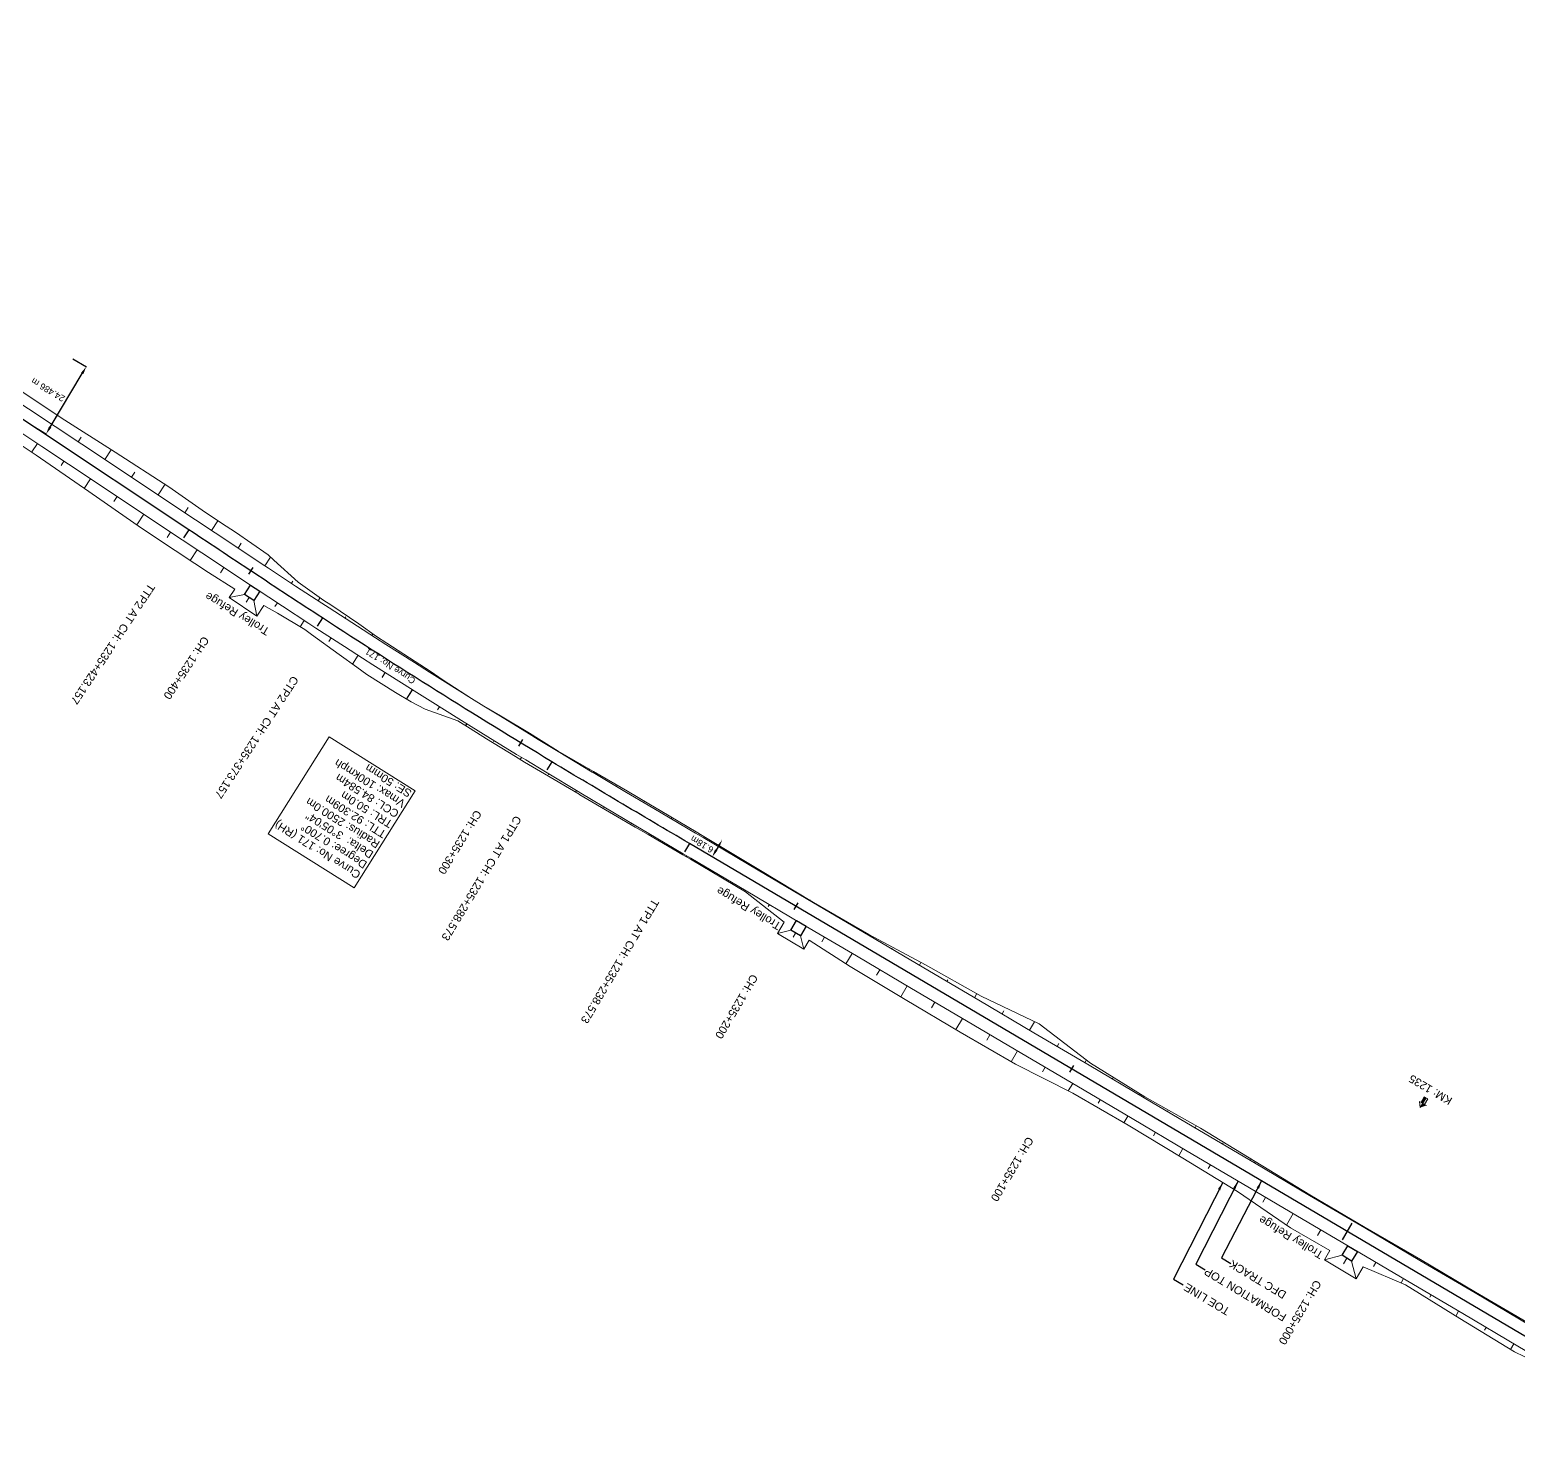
# Model space of a CAD drawing. Header units: metres. Extents: x 593990 to 611207, y 3401545 to 3411811.
# Drawn here: x 607297.8 to 607762.8, y 3403544.8 to 3403985.9 of the extents above; entities that cross this region are included whole.
import ezdxf
from ezdxf.enums import TextEntityAlignment as Align

# ---------------------------------------------------------------- set-up
doc = ezdxf.new("R2010")
doc.units = ezdxf.units.M
doc.header["$MEASUREMENT"] = 0
doc.linetypes.add('CENTER2', pattern=[1.125, 0.75, -0.125, 0.125, -0.125])
for name, color, linetype, lineweight in [('C-ALIG-DG-CURVE', 1, 'CENTER2', 70), ('C-ALIG-DG-LINE', 1, 'CENTER2', 70), ('C-ALIG-DG-SPIRAL', 1, 'CENTER2', 70), ('C-ALIG-LABL-DG', 1, 'Continuous', 25), ('C-ALIG-LABL-DG-MARK', 1, 'Continuous', 25), ('Km post', 1, 'Continuous', 13), ('Proposed Curve_Details', 10, 'Continuous', 0), ('PROPOSED DFCC TOE LINE', 239, 'Continuous', 0), ('PROPOSED DFCC TOE SLOPES', 239, 'Continuous', 0), ('PROPOSED DFCC TRACK', 1, 'Continuous', 0), ('PROPOSED FORMATION LINE - PLAN', 187, 'Continuous', 0)]:
    doc.layers.add(name, color=color, linetype=linetype, lineweight=lineweight)
doc.layers.add('Trolley Refuse', color=10, linetype='Continuous')
doc.styles.add('Arial', font='arial.ttf')
doc.styles.get("Standard").update_dxf_attribs({"font": 'arial.ttf'})
doc.styles.add('Style-Arial', font='arial.ttf')
doc.dimstyles.new('ISO-25', dxfattribs={"dimtxt": 2.5, "dimasz": 2.5, "dimexe": 1.25, "dimexo": 0.625, "dimtad": 1, "dimtxsty": 'Standard', "dimcen": 2.5, "dimadec": 0, "dimazin": 0, "dimtfac": 1, "dimtmove": 0, "dimatfit": 3, "dimfxl": 1, "dimarcsym": 0})
doc.dimstyles.get("Standard").update_dxf_attribs({"dimtxt": 0.18, "dimasz": 0.18, "dimexe": 0.18, "dimexo": 0.0625, "dimgap": 0.09, "dimtad": 0, "dimtih": 1, "dimtoh": 1, "dimdec": 4, "dimzin": 0, "dimdsep": 46, "dimtxsty": 'Standard', "dimcen": 0.09, "dimadec": 0, "dimazin": 0, "dimtfac": 1, "dimtdec": 4, "dimtofl": 0, "dimtmove": 0, "dimatfit": 3, "dimfxl": 1, "dimtolj": 1, "dimtzin": 0, "dimarcsym": 0})

# ---------------------------------------------------------------- blocks, each defined once
blk = doc.blocks.new('*D261')
at = {"layer": 'Defpoints', "color": 0, "transparency": 16777216}
for p in [(607311.18, 3403883.2), (607315.45, 3403880.65), (607298.63, 3403862.17)]:
    blk.add_point(p, dxfattribs=at)
at = {"layer": 'PROPOSED DFCC TRACK', "color": 0, "lineweight": -2, "transparency": 16777216}
for p, q in [((607311.29, 3403883.13), (607315.56, 3403880.58)), ((607304.18, 3403861.77), (607314.17, 3403878.5)), ((607298.74, 3403862.11), (607303.01, 3403859.56))]:
    blk.add_line(p, q, dxfattribs=at)
at = {"layer": 'PROPOSED DFCC TRACK', "color": 0, "transparency": 16777216}
for points in [[(607313.81, 3403878.71), (607314.53, 3403878.29), (607315.45, 3403880.65)], [(607303.82, 3403861.98), (607304.54, 3403861.55), (607302.9, 3403859.62)]]:
    blk.add_solid(points, dxfattribs=at)
at = {"layer": 'PROPOSED DFCC TRACK', "color": 0, "lineweight": 0, "transparency": 16777216, "insert": (607303.5, 3403873.41), "char_height": 2, "attachment_point": 5, "rotation": 149, "style": 'Style-Arial'}
blk.add_mtext('\\A1;\\A1;24.486 m', dxfattribs=at)
blk = doc.blocks.new('TerminatorOpen_0.5')
at = {"color": 0, "linetype": 'ByBlock', "lineweight": -2}
for q in [(-1, 0.25), (-1, 0), (-1, -0.25)]:
    blk.add_line((0, 0), q, dxfattribs=at)
blk = doc.blocks.new('*D274')
at = {"layer": 'Defpoints', "color": 0, "transparency": 16777216}
for p in [(607514.13, 3403732.74), (607510.98, 3403727.42), (607510.99, 3403727.42)]:
    blk.add_point(p, dxfattribs=at)
at = {"layer": 'PROPOSED DFCC TRACK', "color": 0, "lineweight": -2, "transparency": 16777216}
for p, q in [((607514.02, 3403732.8), (607514.01, 3403732.81)), ((607512.85, 3403730.59), (607512.25, 3403729.58)), ((607510.88, 3403727.48), (607510.87, 3403727.49))]:
    blk.add_line(p, q, dxfattribs=at)
at = {"layer": 'PROPOSED DFCC TRACK', "color": 0, "transparency": 16777216}
for points in [[(607512.49, 3403730.8), (607513.21, 3403730.38), (607514.12, 3403732.74)], [(607511.89, 3403729.79), (607512.61, 3403729.36), (607510.98, 3403727.42)]]:
    blk.add_solid(points, dxfattribs=at)
at = {"layer": 'PROPOSED DFCC TRACK', "color": 0, "lineweight": 0, "transparency": 16777216, "insert": (607507.82, 3403731.38), "char_height": 2, "attachment_point": 5, "rotation": 149, "style": 'Style-Arial'}
blk.add_mtext('\\A1;6.18m', dxfattribs=at)
blk = doc.blocks.new('Tick Hor')
blk.add_lwpolyline([(-0.5, 0), (0.5, 0)])
blk = doc.blocks.new('KM Post')
at = {"layer": 'Km post', "lineweight": 13}
h = blk.add_hatch(color=256, dxfattribs=at)
h.paths.add_polyline_path([(0, -8.9), (1.6, -8.9), (1.6, -3.8), (0, -3.8)])
h.paths.add_polyline_path([(0, -3.8), (0, 0), (-3.4, -3.8)])
for p, q in [((0, -8.9), (0, 0)), ((3.1, -3.8), (0, 0)), ((3.1, -3.8), (-3.4, -3.8))]:
    blk.add_line(p, q, dxfattribs=at)
blk.add_lwpolyline([(1.6, -3.8), (1.6, -8.9), (-1.6, -8.9), (-1.6, -3.8)], dxfattribs=at)

msp = doc.modelspace()

# ---------------------------------------------------------------- linework, layer by layer
at = {"layer": 'C-ALIG-DG-CURVE', "color": 1, "linetype": 'Continuous', "lineweight": 30, "flags": 128}
msp.add_lwpolyline([(607460.8958, 3403757.171, -0.00845862), (607389.2367, 3403802.1017)], format="xyb", dxfattribs=at)
at = {"layer": 'C-ALIG-DG-LINE', "color": 1, "linetype": 'Continuous', "lineweight": 30, "flags": 128}
for points in [[(607347.5133, 3403829.6541), (607112.5592, 3403985.9356)], [(607820.4475, 3403544.7986), (607503.8719, 3403731.6164)]]:
    msp.add_lwpolyline(points, dxfattribs=at)
at = {"layer": 'C-ALIG-DG-SPIRAL', "color": 1, "linetype": 'Continuous', "lineweight": 30, "flags": 128}
for points in [[(607389.2367, 3403802.1017), (607387.8851, 3403802.9819), (607386.5341, 3403803.863), (607385.1837, 3403804.7449), (607383.8338, 3403805.6275), (607382.4843, 3403806.511), (607381.1353, 3403807.3951), (607379.7868, 3403808.28), (607378.4388, 3403809.1656), (607377.0911, 3403810.0517), (607375.7439, 3403810.9385), (607374.3971, 3403811.8259), (607373.0506, 3403812.7139), (607371.7045, 3403813.6024), (607370.3587, 3403814.4914), (607369.0132, 3403815.3808), (607367.668, 3403816.2707), (607366.3231, 3403817.1611), (607364.9785, 3403818.0518), (607363.6341, 3403818.9429), (607362.2899, 3403819.8343), (607360.9459, 3403820.726), (607359.6021, 3403821.618), (607358.2585, 3403822.5103), (607356.915, 3403823.4028), (607355.5717, 3403824.2955), (607354.2284, 3403825.1883), (607352.8853, 3403826.0813), (607351.5422, 3403826.9744), (607350.1992, 3403827.8676), (607348.8562, 3403828.7609), (607347.5133, 3403829.6541)], [(607503.8719, 3403731.6164), (607502.4828, 3403732.4361), (607501.0937, 3403733.2559), (607499.7047, 3403734.0757), (607498.3158, 3403734.8956), (607496.9269, 3403735.7156), (607495.538, 3403736.5358), (607494.1493, 3403737.3561), (607492.7607, 3403738.1766), (607491.3723, 3403738.9974), (607489.984, 3403739.8184), (607488.5959, 3403740.6397), (607487.2079, 3403741.4614), (607485.8202, 3403742.2833), (607484.4327, 3403743.1057), (607483.0454, 3403743.9284), (607481.6584, 3403744.7516), (607480.2716, 3403745.5753), (607478.8852, 3403746.3994), (607477.499, 3403747.2241), (607476.1132, 3403748.0493), (607474.7278, 3403748.8751), (607473.3426, 3403749.7015), (607471.9579, 3403750.5285), (607470.5736, 3403751.3562), (607469.1897, 3403752.1846), (607467.8062, 3403753.0137), (607466.4231, 3403753.8435), (607465.0405, 3403754.6742), (607463.6585, 3403755.5056), (607462.2769, 3403756.3379), (607460.8958, 3403757.171)]]:
    msp.add_lwpolyline(points, dxfattribs=at)
at = {"layer": 'C-ALIG-LABL-DG', "color": 1, "linetype": 'Continuous', "lineweight": 25}
msp.add_line((607709.3368, 3403610.3673), (607708.0663, 3403608.2142), dxfattribs=at)
at = {"layer": 'C-ALIG-LABL-DG-MARK', "color": 1, "linetype": 'Continuous', "lineweight": 25}
for p, q in [((607347.5133, 3403829.6541), (607345.8518, 3403827.1562)), ((607389.2367, 3403802.1017), (607387.6002, 3403799.5873)), ((607460.8958, 3403757.171), (607459.3454, 3403754.6027)), ((607503.8719, 3403731.6164), (607502.3472, 3403729.0327))]:
    msp.add_line(p, q, dxfattribs=at)
at = {"layer": 'Proposed Curve_Details'}
msp.add_lwpolyline([(607399.1805, 3403717.7288), (607418.2159, 3403748.088), (607391.3001, 3403764.9644), (607372.2647, 3403734.6052)], close=True, dxfattribs=at)
at = {"layer": 'PROPOSED DFCC TOE LINE', "lineweight": 0, "flags": 128}
for points in [[(607290.9515, 3403875.7875), (607307.5846, 3403864.6816), (607324.4354, 3403853.9031), (607341.2857, 3403843.1237), (607351.6166, 3403835.818), (607357.7037, 3403831.6972), (607362.0317, 3403828.9143), (607372.3086, 3403821.8186), (607374.0329, 3403820.1681), (607381.6092, 3403813.2513), (607389.6116, 3403807.518), (607391.879, 3403806.1565), (607400.6106, 3403800.2263), (607406.126, 3403796.2909), (607409.296, 3403794.22), (607418.1588, 3403788.4877), (607422.8938, 3403785.4503), (607426.9576, 3403782.6518), (607435.8387, 3403776.9441), (607439.6354, 3403774.56), (607444.8641, 3403771.4682), (607453.9289, 3403766.058), (607456.7713, 3403764.3047), (607462.8787, 3403760.4589), (607473.7236, 3403754.2718), (607473.9591, 3403754.1354), (607484.5071, 3403747.9748), (607491.1875, 3403744.0129), (607495.2528, 3403741.6043), (607506.0097, 3403735.2425), (607508.3964, 3403733.8318), (607525.5144, 3403723.4869), (607542.6521, 3403713.1752), (607559.9711, 3403703.1709), (607577.5946, 3403693.6826), (607595.0625, 3403683.9306), (607613.135, 3403675.2031), (607629.1551, 3403662.9977), (607646.167, 3403652.4729), (607663.5794, 3403642.6268), (607680.6553, 3403632.2106), (607697.7153, 3403621.7673), (607714.9679, 3403611.6505), (607732.2305, 3403601.5505), (607749.4793, 3403591.4273), (607766.7313, 3403581.3094)], [(607779.7575, 3403564.0306), (607761.6493, 3403572.6975), (607744.5825, 3403583.1294), (607727.5975, 3403593.6996), (607714.3479, 3403599.2868), (607712.1298, 3403595.5859), (607702.2288, 3403601.52), (607703.9641, 3403604.4153), (607691.6286, 3403611.453), (607675.1195, 3403622.8298), (607658.0492, 3403633.2556), (607640.8951, 3403643.5393), (607623.6127, 3403653.6057), (607605.7106, 3403662.6219), (607588.4267, 3403672.6858), (607571.2287, 3403682.8952), (607554.045, 3403693.1288), (607541.265, 3403701.4524), (607539.5932, 3403698.6195), (607531.3888, 3403703.4611), (607533.4944, 3403707.0291), (607521.4175, 3403716.5443), (607504.1916, 3403726.7065), (607501.7945, 3403728.0994), (607490.9854, 3403734.3832), (607486.8978, 3403736.7633), (607480.1834, 3403740.6897), (607469.617, 3403746.8697), (607469.3814, 3403747.0073), (607458.584, 3403753.3448), (607452.354, 3403757.0351), (607449.4921, 3403758.7782), (607440.4925, 3403764.3631), (607435.3266, 3403767.5951), (607431.5187, 3403769.9889), (607421.2839, 3403773.6029), (607416.9027, 3403775.937), (607412.047, 3403778.8311), (607403.0749, 3403784.482), (607399.9791, 3403786.7012), (607394.4557, 3403790.6813), (607385.8499, 3403796.8928), (607383.6941, 3403798.4461), (607375.2354, 3403803.5509), (607370.9018, 3403805.9611), (607368.7595, 3403802.7105), (607360.0477, 3403808.452), (607361.8249, 3403811.1486), (607353.6401, 3403816.2812), (607349.3448, 3403819.1245), (607343.2134, 3403823.1846), (607332.6868, 3403830.196), (607316.2538, 3403841.6028), (607299.8324, 3403853.0269), (607283.1481, 3403864.0558)]]:
    msp.add_lwpolyline(points, dxfattribs=at)
at = {"layer": 'PROPOSED DFCC TOE SLOPES', "flags": 128}
for points in [[(607304.6092, 3403862.6959), (607306.4388, 3403865.4466)], [(607312.9355, 3403857.1576), (607313.8924, 3403858.5962)], [(607300.1618, 3403856.6465), (607298.3889, 3403853.9811)], [(607321.2618, 3403851.6193), (607323.2747, 3403854.6455)], [(607308.4881, 3403851.1082), (607307.5552, 3403849.7057)], [(607316.8144, 3403845.5699), (607314.8331, 3403842.5912)], [(607329.5881, 3403846.081), (607330.644, 3403847.6685)], [(607325.1407, 3403840.0316), (607324.0946, 3403838.4589)], [(607337.9144, 3403840.5427), (607340.125, 3403843.8662)], [(607346.2405, 3403835.0045), (607347.2844, 3403836.574)], [(607333.467, 3403834.4933), (607331.2651, 3403831.1829)], [(607354.5648, 3403829.4681), (607356.5606, 3403832.4711)], [(607341.7933, 3403828.955), (607340.6814, 3403827.2834)], [(607341.7936, 3403828.9548), (607340.6817, 3403827.2831)], [(607350.1201, 3403823.4169), (607347.9011, 3403820.0805)], [(607350.124, 3403823.4142), (607347.9071, 3403820.0765)], [(607362.8903, 3403823.939), (607363.8874, 3403825.4418)], [(607371.215, 3403818.4207), (607373.0146, 3403821.1428)], [(607358.4541, 3403817.8816), (607357.3711, 3403816.2511)], [(607358.4595, 3403817.878), (607357.378, 3403816.2467)], [(607379.5473, 3403812.9268), (607380.0007, 3403813.6164)], [(607364.8501, 3403809.4389), (607360.0477, 3403808.452)], [(607366.3113, 3403808.4759), (607365.3575, 3403807.0286)], [(607367.7725, 3403807.5129), (607368.7595, 3403802.7105)], [(607387.8899, 3403807.4587), (607388.4648, 3403808.3396)], [(607375.1579, 3403806.8373), (607374.3755, 3403805.6508)], [(607375.1747, 3403806.8262), (607374.3961, 3403805.6385)], [(607396.2525, 3403802.0248), (607396.5136, 3403802.4281)], [(607383.5378, 3403801.3436), (607382.2211, 3403799.335)], [(607383.5624, 3403801.3276), (607382.2543, 3403799.315)], [(607391.9469, 3403795.8778), (607391.1979, 3403794.7255)], [(607391.9676, 3403795.8644), (607391.222, 3403794.7089)], [(607404.63, 3403796.6197), (607404.9552, 3403797.1263)], [(607400.37, 3403790.4422), (607398.5981, 3403787.6963)], [(607400.4001, 3403790.4229), (607398.6398, 3403787.6663)], [(607413.0336, 3403791.2546), (607413.1571, 3403791.4487)], [(607408.8282, 3403785.0409), (607407.8759, 3403783.5495)], [(607408.8486, 3403785.028), (607407.901, 3403783.5335)], [(607421.4541, 3403785.9162), (607421.6596, 3403786.2421)], [(607417.294, 3403779.673), (607415.4675, 3403776.7925)], [(607417.3243, 3403779.6539), (607415.5123, 3403776.7657)], [(607426.8687, 3403782.5101), (607426.9576, 3403782.6518)], [(607425.7952, 3403774.3394), (607425.197, 3403773.3859)], [(607425.8159, 3403774.3265), (607425.2226, 3403773.3741)], [(607435.8245, 3403776.9211), (607435.8387, 3403776.9441)], [(607438.3631, 3403775.3475), (607438.3682, 3403775.3557)], [(607439.6349, 3403774.5591), (607439.6354, 3403774.56)], [(607444.8037, 3403771.3701), (607444.8641, 3403771.4682)], [(607446.8505, 3403770.1168), (607446.8877, 3403770.1775)], [(607434.304, 3403769.0396), (607433.9452, 3403768.4635)], [(607434.3339, 3403769.021), (607433.9777, 3403768.4431)], [(607455.3559, 3403764.9142), (607455.4726, 3403765.1058)], [(607442.8467, 3403763.774), (607442.6524, 3403763.4587)], [(607442.8684, 3403763.7607), (607442.6751, 3403763.4447)], [(607456.6598, 3403764.1207), (607456.7713, 3403764.3047)], [(607462.8323, 3403760.3823), (607462.8787, 3403760.4589)], [(607451.399, 3403758.5426), (607450.9864, 3403757.8681)], [(607451.428, 3403758.5249), (607451.0184, 3403757.8486)], [(607463.9143, 3403759.8007), (607463.9445, 3403759.8509)], [(607459.9821, 3403753.3454), (607459.7987, 3403753.0425)], [(607460.0053, 3403753.3315), (607459.8231, 3403753.028)], [(607472.4348, 3403754.6154), (607472.6095, 3403754.9074)], [(607468.5781, 3403748.183), (607468.2655, 3403747.6623)], [(607468.5991, 3403748.1704), (607468.2883, 3403747.6489)], [(607481.1214, 3403749.6953), (607481.2348, 3403749.886)], [(607477.1886, 3403743.0499), (607477.0541, 3403742.8242)], [(607477.2006, 3403743.0428), (607477.0665, 3403742.8169)], [(607489.595, 3403744.4069), (607489.8363, 3403744.8142)], [(607485.7995, 3403737.9381), (607485.5648, 3403737.5427)], [(607485.8113, 3403737.9311), (607485.5774, 3403737.5354)], [(607498.314, 3403739.5232), (607498.4325, 3403739.7238)], [(607494.4196, 3403732.8422), (607494.3194, 3403732.6727)], [(607494.4234, 3403732.8399), (607494.3233, 3403732.6704)], [(607506.8042, 3403734.2402), (607507.0373, 3403734.6351)], [(607515.5097, 3403729.3173), (607515.6035, 3403729.4763)], [(607503.0348, 3403727.7561), (607502.8689, 3403727.4751)], [(607503.0359, 3403727.7554), (607502.8701, 3403727.4744)], [(607524.0281, 3403724.0761), (607524.1625, 3403724.3039)], [(607525.3884, 3403723.2733), (607525.5144, 3403723.4869)], [(607511.6482, 3403722.6732), (607511.5682, 3403722.5376)], [(607520.2604, 3403717.5909), (607520.1011, 3403717.3209)], [(607541.4785, 3403713.7783), (607541.6221, 3403714.0217)], [(607528.8727, 3403712.5087), (607528.5024, 3403711.8813)], [(607542.6129, 3403713.1088), (607542.6521, 3403713.1752)], [(607549.8648, 3403708.8293), (607549.9043, 3403708.8962)], [(607535.5153, 3403704.5247), (607531.3888, 3403703.4611)], [(607537.0224, 3403703.6353), (607536.2567, 3403702.3378)], [(607538.5295, 3403702.746), (607539.5932, 3403698.6195)], [(607546.0971, 3403702.3441), (607545.2363, 3403700.8854)], [(607558.4771, 3403703.747), (607558.6033, 3403703.961)], [(607554.7094, 3403697.2619), (607552.7631, 3403693.9638)], [(607567.0893, 3403698.6648), (607567.2402, 3403698.9204)], [(607563.3216, 3403692.1796), (607562.3227, 3403690.4868)], [(607575.7015, 3403693.5825), (607576.2028, 3403694.4319)], [(607571.9339, 3403687.0974), (607569.9156, 3403683.6772)], [(607584.3138, 3403688.5003), (607584.6314, 3403689.0385)], [(607580.5461, 3403682.0151), (607579.5298, 3403680.2929)], [(607592.926, 3403683.418), (607593.683, 3403684.7008)], [(607589.1583, 3403676.9329), (607587.1124, 3403673.466)], [(607601.5383, 3403678.3358), (607602.1049, 3403679.2959)], [(607610.1505, 3403673.2535), (607611.7078, 3403675.8924)], [(607597.7706, 3403671.8506), (607596.7592, 3403670.1368)], [(607618.7627, 3403668.1712), (607619.3213, 3403669.1178)], [(607606.3828, 3403666.7684), (607604.3898, 3403663.391)], [(607627.375, 3403663.089), (607627.8899, 3403663.9616)], [(607614.9951, 3403661.6861), (607614.1443, 3403660.2445)], [(607635.9872, 3403658.0067), (607636.1524, 3403658.2866)], [(607623.6073, 3403656.6038), (607622.2446, 3403654.2947)], [(607632.2195, 3403651.5216), (607631.5764, 3403650.4317)], [(607644.5995, 3403652.9245), (607644.8235, 3403653.3041)], [(607640.8318, 3403646.4393), (607639.5744, 3403644.3086)], [(607653.2117, 3403647.8422), (607653.3549, 3403648.0848)], [(607649.444, 3403641.3571), (607648.8026, 3403640.2702)], [(607661.8239, 3403642.76), (607662.2043, 3403643.4044)], [(607658.0563, 3403636.2748), (607656.7383, 3403634.0415)], [(607670.4362, 3403637.6777), (607670.6025, 3403637.9595)], [(607666.6685, 3403631.1926), (607665.9742, 3403630.016)], [(607679.0484, 3403632.5955), (607679.3067, 3403633.0332)], [(607680.4087, 3403631.7927), (607680.6553, 3403632.2106)], [(607675.2807, 3403626.1103), (607673.815, 3403623.6266)], [(607683.893, 3403621.0281), (607683.0027, 3403619.5194)], [(607697.6332, 3403621.6282), (607697.7153, 3403621.7673)], [(607704.9321, 3403617.4283), (607704.9791, 3403617.5079)], [(607692.5052, 3403615.9458), (607690.367, 3403612.3224)], [(607713.4974, 3403612.2664), (607713.6054, 3403612.4494)], [(607701.1175, 3403610.8635), (607700.0526, 3403609.059)], [(607722.1728, 3403607.2911), (607722.2359, 3403607.3981)], [(607707.7457, 3403602.9021), (607702.2288, 3403601.52)], [(607730.7219, 3403602.1019), (607730.8672, 3403602.3481)], [(607709.2467, 3403602.0024), (607708.213, 3403600.2777)], [(607710.7478, 3403601.1028), (607712.1298, 3403595.5859)], [(607718.3419, 3403600.699), (607717.6103, 3403599.4593)], [(607726.9542, 3403595.6168), (607726.1764, 3403594.2988)], [(607739.4134, 3403597.154), (607739.4927, 3403597.2884)], [(607735.5664, 3403590.5345), (607735.1792, 3403589.8784)], [(607747.9463, 3403591.9374), (607748.1171, 3403592.2268)], [(607744.1787, 3403585.4523), (607743.2846, 3403583.9371)], [(607756.6507, 3403587.0113), (607756.7429, 3403587.1674)], [(607752.7909, 3403580.37), (607752.3013, 3403579.5403)], [(607761.4031, 3403575.2877), (607760.345, 3403573.4947)]]:
    msp.add_lwpolyline(points, dxfattribs=at)
at = {"layer": 'PROPOSED FORMATION LINE - PLAN', "lineweight": 0, "flags": 128}
for points in [[(607766.5311, 3403580.9702), (607749.3066, 3403591.1347), (607732.0822, 3403601.2992), (607714.8577, 3403611.4637), (607697.6332, 3403621.6282), (607680.4087, 3403631.7927), (607663.1842, 3403641.9572), (607645.9598, 3403652.1217), (607628.7353, 3403662.2863), (607611.5108, 3403672.4508), (607594.2863, 3403682.6153), (607577.0618, 3403692.7798), (607559.8374, 3403702.9443), (607542.6129, 3403713.1088), (607525.3884, 3403723.2733), (607508.1639, 3403733.4378), (607505.7762, 3403734.8469), (607495.0143, 3403741.2007), (607490.9467, 3403743.606), (607484.2643, 3403747.5657), (607473.7679, 3403753.8154), (607473.5343, 3403753.955), (607462.8324, 3403760.3822), (607456.6596, 3403764.1208), (607453.8065, 3403765.8571), (607444.8038, 3403771.3701), (607439.6348, 3403774.5591), (607435.8245, 3403776.9211), (607426.8688, 3403782.5101), (607422.6942, 3403785.1333), (607417.9367, 3403788.1368), (607409.0286, 3403793.8013), (607405.8387, 3403795.8426), (607400.1445, 3403799.5035), (607391.2846, 3403805.2431), (607389.0693, 3403806.6865), (607380.8374, 3403812.0765), (607372.3724, 3403817.6555), (607370.412, 3403818.9517), (607359.9999, 3403825.8555), (607355.7137, 3403828.704), (607349.5925, 3403832.7749), (607339.0615, 3403839.7797), (607322.4089, 3403850.8563), (607305.7563, 3403861.9329), (607289.1037, 3403873.0095)], [(607779.9439, 3403564.3465), (607762.7194, 3403574.511), (607745.4949, 3403584.6755), (607728.2705, 3403594.84), (607711.046, 3403605.0045), (607693.8215, 3403615.169), (607676.597, 3403625.3335), (607659.3725, 3403635.498), (607642.1481, 3403645.6626), (607624.9236, 3403655.8271), (607607.6991, 3403665.9916), (607590.4746, 3403676.1561), (607573.2501, 3403686.3206), (607556.0257, 3403696.4851), (607538.8012, 3403706.6496), (607521.5767, 3403716.8141), (607504.3522, 3403726.9787), (607501.9646, 3403728.3877), (607491.1986, 3403734.7439), (607487.1274, 3403737.1513), (607480.4365, 3403741.116), (607469.9205, 3403747.3775), (607469.6864, 3403747.5174), (607458.9563, 3403753.9615), (607452.7649, 3403757.7113), (607449.9033, 3403759.4528), (607440.8735, 3403764.9824), (607435.6891, 3403768.181), (607431.8672, 3403770.5501), (607422.8846, 3403776.1558), (607418.6975, 3403778.7869), (607413.9257, 3403781.7995), (607404.9908, 3403787.481), (607401.7913, 3403789.5284), (607396.08, 3403793.2003), (607387.1935, 3403798.9571), (607384.9717, 3403800.4048), (607376.7188, 3403805.8086), (607368.2374, 3403811.3983), (607366.2739, 3403812.6966), (607355.85, 3403819.6082), (607351.5613, 3403822.4584), (607345.4388, 3403826.5302), (607334.9077, 3403833.535), (607318.2551, 3403844.6116), (607301.6025, 3403855.6882), (607284.95, 3403866.7648)]]:
    msp.add_lwpolyline(points, dxfattribs=at)
at = {"layer": 'Trolley Refuse'}
for points in [[(607366.7762, 3403812.3613), (607369.6986, 3403810.4353), (607367.7725, 3403807.5129), (607364.8501, 3403809.4389)], [(607537.294, 3403707.539), (607540.3083, 3403705.7602), (607538.5295, 3403702.746), (607535.5153, 3403704.5247)], [(607709.5449, 3403605.9042), (607712.547, 3403604.1049), (607710.7478, 3403601.1028), (607707.7457, 3403602.9021)]]:
    msp.add_lwpolyline(points, close=True, dxfattribs=at)

# ---------------------------------------------------------------- block references
at = {"layer": 'C-ALIG-LABL-DG', "color": 1, "linetype": 'Continuous', "lineweight": 25}
for p, xscale, yscale, zscale, rotation in [((607366.804, 3403816.8426), 2.499999999999999, 2.499999999999999, 2.499999999999999, 236.4927329058538), ((607451.1269, 3403763.0988), 2.49999999999999, 2.49999999999999, 2.49999999999999, 238.6194319738212), ((607537.0921, 3403712.0125), 2.500000000000005, 2.500000000000005, 2.500000000000005, 239.4542715950842), ((607623.2144, 3403661.1899), 2.500000000000005, 2.500000000000005, 2.500000000000005, 239.4542715950842), ((607709.3368, 3403610.3673), 6.000000000000025, 6.000000000000025, 6.000000000000025, 239.4542715950842)]:
    msp.add_blockref('Tick Hor', p, dxfattribs=dict(at, xscale=xscale, yscale=yscale, zscale=zscale, rotation=rotation))

# ---------------------------------------------------------------- texts
at = {"layer": 'C-ALIG-LABL-DG', "color": 1, "style": 'Arial'}
for s, rotation, p in [('TTP2 AT CH: 1235+423.157', 236.36983, (607335.01, 3403813.1121)), ('CTP2 AT CH: 1235+373.157', 236.942788, (607379.8409, 3403784.2281))]:
    msp.add_text(s, height=2.5, rotation=rotation, dxfattribs=at).set_placement(p)
at = {"layer": 'Proposed Curve_Details', "insert": (607418.536, 3403783.0004, -131.5135), "char_height": 2, "attachment_point": 7, "rotation": 147.018045, "line_spacing_factor": 0.9, "style": 'Style-Arial'}
msp.add_mtext('Curve No: 171', dxfattribs=at)
at = {"layer": 'Proposed Curve_Details', "lineweight": 0, "insert": (607417.3961, 3403747.9863), "char_height": 2.5, "attachment_point": 7, "rotation": 147.91206, "line_spacing_factor": 0.9, "style": 'Style-Arial'}
msp.add_mtext('Curve No: 171{\\C1; (RH)}\\PDegree: 0.700%%D\\PDelta:  3%%D05\'04"\\PRadius: 2500.0m\\PTTL: 92.309m\\PTRL: 50.0m\\PCCL: 84.584m\\PVmax: 100kmph\\PSE: 50mm', dxfattribs=at)
at = {"layer": 'PROPOSED DFCC TOE LINE', "lineweight": 0}
msp.add_text('TOE LINE', height=2.5, rotation=149, dxfattribs=at).set_placement((607659.3385, 3403594.3407, 306.8582), align=Align.RIGHT)
at = {"layer": 'PROPOSED DFCC TRACK', "color": 10, "linetype": 'Continuous', "lineweight": -3, "ltscale": 5}
msp.add_text('DFC TRACK', height=2.5, rotation=149, dxfattribs=at).set_placement((607673.496, 3403601.5817), align=Align.RIGHT)
at = {"layer": 'PROPOSED FORMATION LINE - PLAN', "lineweight": 0}
msp.add_text('FORMATION TOP', height=2.5, rotation=149, dxfattribs=at).set_placement((607665.6813, 3403599.2381, 306.8582), align=Align.RIGHT)
at = {"layer": 'Trolley Refuse'}
for p in [(607372.9849, 3403798.6266), (607532.7552, 3403706.5623), (607702.1655, 3403603.7542)]:
    msp.add_text('Trolley Refuge', height=2.5, rotation=149.17669, dxfattribs=at).set_placement(p)

# ---------------------------------------------------------------- dimensions: what is measured, and where the dimension line sits
at = {"layer": 'PROPOSED DFCC TRACK', "color": 10, "lineweight": 0}
for base, p1, p2, angle, text, picture, middle in [((607315.45, 3403880.6463), (607298.63, 3403862.1692), (607311.1794, 3403883.1952), 59.169085, '\\A1;<> m', '*D261', (607303.4961, 3403873.4092)), ((607510.9786, 3403727.4225), (607514.1272, 3403732.7404), (607510.9863, 3403727.418), 239.454196, '<>m', '*D274', (607507.8164, 3403731.3833))]:
    dim = msp.add_linear_dim(base=base, p1=p1, p2=p2, angle=angle, text=text, dimstyle='Standard', override={"dimtxt": 2, "dimasz": 2.5, "dimexe": 0.125, "dimexo": 0.125, "dimgap": 0.125, "dimtad": 1, "dimtih": 0, "dimtoh": 0, "dimdec": 3, "dimzin": 11, "dimtxsty": 'Style-Arial', "dimsah": 1, "dimadec": 4, "dimazin": 3, "dimtmove": 2, "dimatfit": 1, "dimldrblk": 'TerminatorOpen_0.5', "dimfrac": 2, "dimtzin": 11}, dxfattribs=at)
    dim.commit()
    dim.dimension.update_dxf_attribs({"geometry": picture, "text_midpoint": middle, "dimtype": 129, "text_rotation": 149})

# ---------------------------------------------------------------- leaders
at = {"layer": 'PROPOSED DFCC TOE LINE', "lineweight": 0}
msp.add_leader([(607670.4754, 3403625.6662), (607655.134, 3403595.4865), (607658.0931, 3403593.704)], dimstyle='ISO-25', override={"dimtxt": 3, "dimasz": 2.5, "dimgap": 0.625, "dimtad": 0, "dimdec": 3, "dimzin": 2, "dimtdec": 3}, dxfattribs=at)
at = {"layer": 'PROPOSED DFCC TRACK', "color": 10, "linetype": 'Continuous', "lineweight": -3, "ltscale": 5}
msp.add_leader([(607682.6169, 3403626.1353, 130.919), (607670.1028, 3403602.1477, 130.919), (607673.0619, 3403600.3651, 130.919)], dimstyle='ISO-25', override={"dimtxt": 3, "dimasz": 2.5, "dimgap": 0.625, "dimtad": 0, "dimdec": 3, "dimzin": 2, "dimtdec": 3}, dxfattribs=at)
at = {"layer": 'PROPOSED FORMATION LINE - PLAN', "lineweight": 0}
msp.add_leader([(607675.2807, 3403626.1103), (607662.0679, 3403600.1652), (607665.027, 3403598.3827)], dimstyle='ISO-25', override={"dimtxt": 3, "dimasz": 2.5, "dimgap": 0.625, "dimtad": 0, "dimdec": 3, "dimzin": 2, "dimtdec": 3}, dxfattribs=at)

# ---------------------------------------------------------------- next in the draw order: texts
at = {"layer": 'C-ALIG-LABL-DG', "color": 1, "linetype": 'Continuous', "lineweight": 25, "char_height": 2.5, "style": 'Arial', "bg_fill": 3, "box_fill_scale": 1.04, "bg_fill_color": 256, "bg_fill_true_color": 13158600, "bg_fill_transparency": 0}
for s, insert, width, attachment_point, rotation in [('CH: 1235+400', (607352.9477, 3403795.9139), 22.502814, 4, 236.492733), ('CTP1 AT CH: 1235+288.573', (607427.3547, 3403701.6102), 44.860948, 6, 238.881314), ('TTP1 AT CH: 1235+238.573', (607470.888, 3403675.723), 44.561255, 6, 239.454272), ('CH: 1235+200', (607524.3356, 3403690.3958), 22.502814, 4, 239.454272), ('KM: 1235', (607741.172, 3403649.7537), 14.698738, 1, 149.454272), ('CH: 1235+100', (607610.458, 3403639.5732), 22.502814, 4, 239.454272), ('CH: 1235+000', (607700.3778, 3403594.7966), 22.502814, 4, 239.454272)]:
    msp.add_mtext(s, dxfattribs=dict(at, insert=insert, width=width, attachment_point=attachment_point, rotation=rotation))

# ---------------------------------------------------------------- next in the draw order: block references
at = {"layer": 'C-ALIG-LABL-DG', "color": 1, "linetype": 'Continuous', "lineweight": 25, "xscale": 0.3933041122191767, "yscale": 0.3933041122191767, "zscale": 0.3933041122191767, "rotation": 149.4542715948687}
msp.add_blockref('KM Post', (607732.207, 3403649.1224), dxfattribs=at)

# ---------------------------------------------------------------- next in the draw order: texts
at = {"layer": 'C-ALIG-LABL-DG', "color": 1, "linetype": 'Continuous', "lineweight": 25, "insert": (607438.0568, 3403741.6702), "char_height": 2.5, "width": 22.502814, "attachment_point": 4, "rotation": 238.619432, "style": 'Arial', "bg_fill": 3, "box_fill_scale": 1.04, "bg_fill_color": 256, "bg_fill_true_color": 13158600, "bg_fill_transparency": 0}
msp.add_mtext('CH: 1235+300', dxfattribs=at)

doc.saveas('drawing.dxf')
